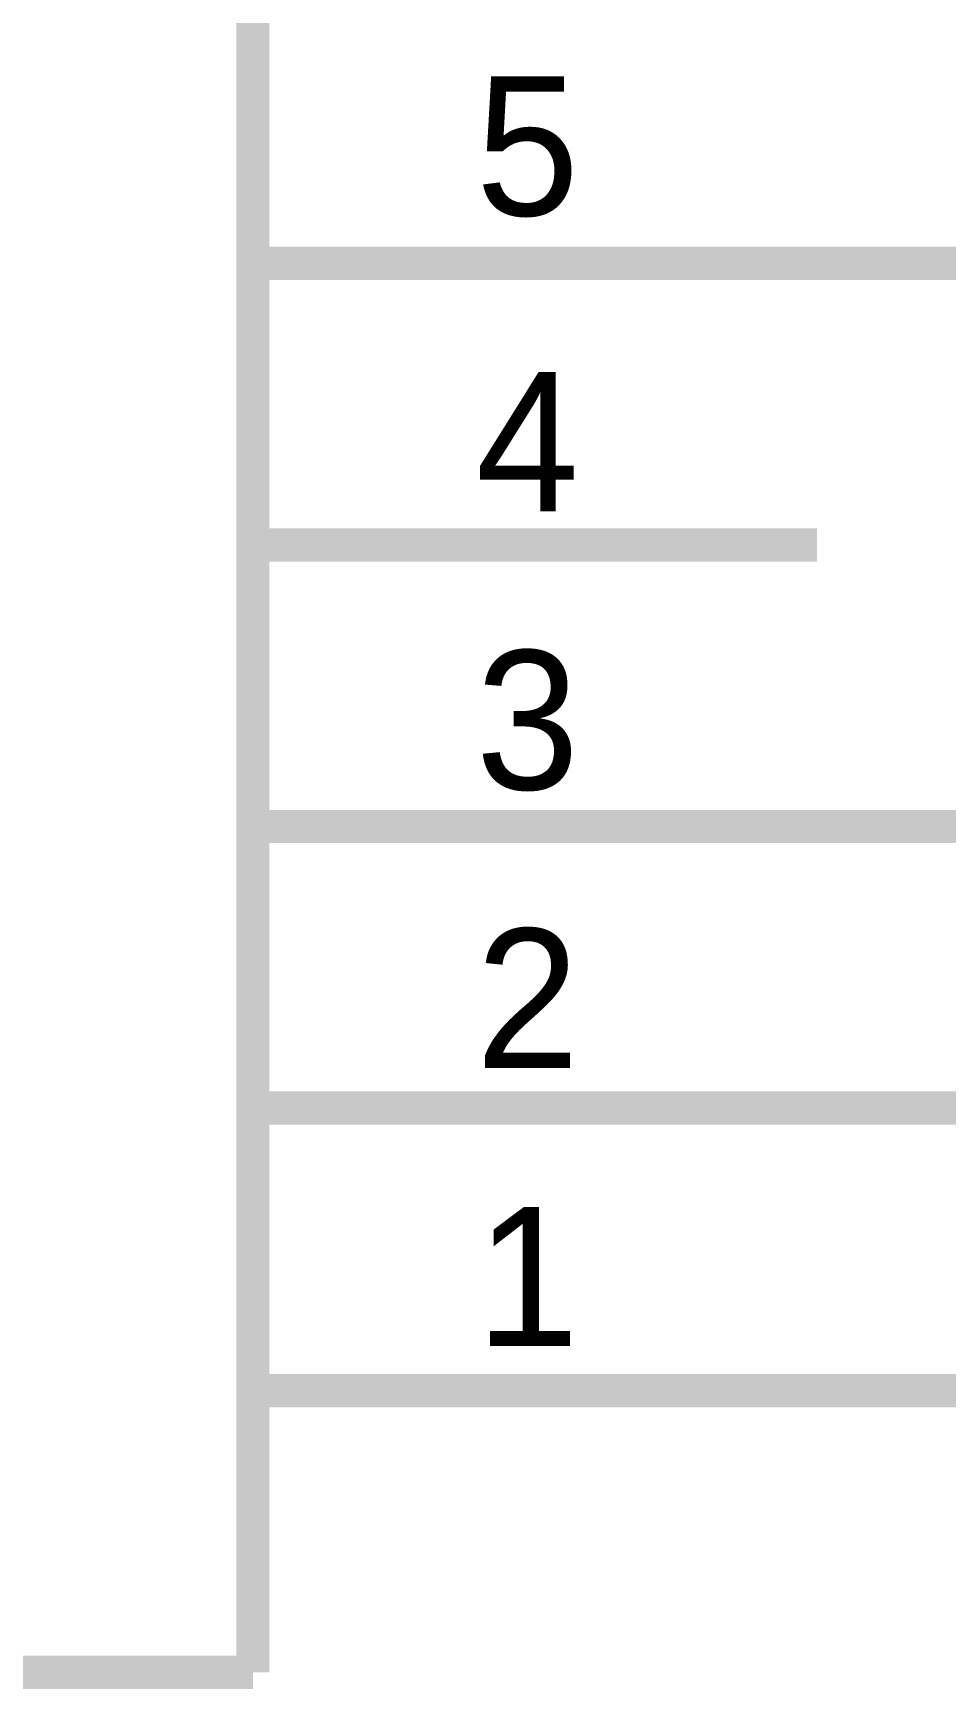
# Model space of a CAD drawing. Header units: inches. Extents: x 0 to 16.9, y 0 to 11.7.
# Drawn here: x 9.249 to 9.573, y 8.836 to 9.424 of the extents above; entities that cross this region are included whole.
import ezdxf

# ---------------------------------------------------------------- set-up
doc = ezdxf.new("R2010")
doc.units = ezdxf.units.IN
doc.header["$MEASUREMENT"] = 0
doc.layers.add('Sheet', color=255, linetype='Continuous')

msp = doc.modelspace()

# ---------------------------------------------------------------- linework, layer by layer
at = {"layer": 'Sheet'}
for points in [[(9.32741, 8.84223, 0.0118, 0.0118, 0), (9.32741, 10.04223, 0.0118, 0.0118, 0)], [(9.32741, 9.34229, 0.0118, 0.0118, 0), (9.52763, 9.34229, 0.0118, 0.0118, 0)], [(9.52763, 9.34229, 0.0118, 0.0118, 0), (9.68502, 9.34229, 0.0118, 0.0118, 0)], [(9.32741, 9.24236, 0.0118, 0.0118, 0), (9.52763, 9.24236, 0.0118, 0.0118, 0)], [(9.32741, 9.14242, 0.0118, 0.0118, 0), (9.52763, 9.14242, 0.0118, 0.0118, 0)], [(9.52763, 9.14242, 0.0118, 0.0118, 0), (10.62976, 9.14242, 0.0118, 0.0118, 0), (10.86584, 9.14242, 0.0118, 0.0118, 0)], [(9.32741, 9.04248, 0.0118, 0.0118, 0), (9.52763, 9.04248, 0.0118, 0.0118, 0)], [(10.86584, 9.04248, 0.0118, 0.0118, 0), (10.23589, 9.04248, 0.0118, 0.0118, 0), (9.52763, 9.04248, 0.0118, 0.0118, 0)], [(9.32741, 8.94216, 0.0118, 0.0118, 0), (9.52763, 8.94216, 0.0118, 0.0118, 0)], [(9.52763, 8.94216, 0.0118, 0.0118, 0), (9.60632, 8.94216, 0.0118, 0.0118, 0), (9.84241, 8.94216, 0.0118, 0.0118, 0), (10.98389, 8.94216, 0.0118, 0.0118, 0)], [(8.92776, 8.84223, 0.0118, 0.0118, 0), (9.32741, 8.84223, 0.0118, 0.0118, 0)]]:
    msp.add_lwpolyline(points, format="xyseb", dxfattribs=at)

# ---------------------------------------------------------------- texts
for s, p in [('5', (9.40649, 9.35927)), ('4', (9.40649, 9.25432)), ('3', (9.40649, 9.15554)), ('2', (9.40649, 9.05676)), ('1', (9.40649, 8.95798))]:
    msp.add_text(s, height=0.04939, dxfattribs=at).set_placement(p)

doc.saveas('drawing.dxf')
